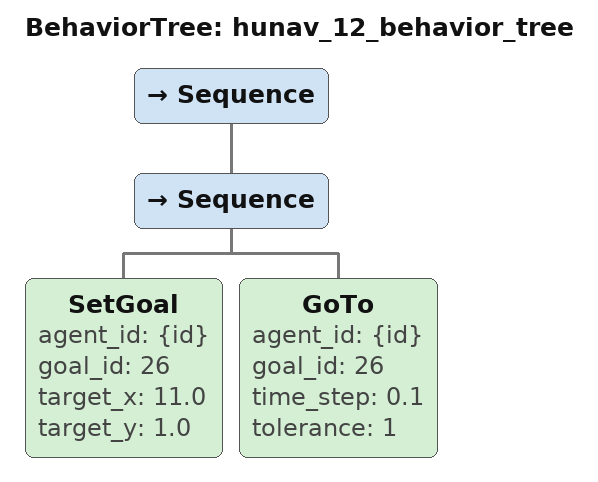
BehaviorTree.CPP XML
<?xml version='1.0' encoding='UTF-8'?>
<root main_tree_to_execute="hunav_12_behavior_tree" BTCPP_format="4">
    <include ros_pkg="arena_simulation_setup" path="configs/hunav/behavior_trees/BTRegularNav.xml" />
    <BehaviorTree ID="hunav_12_behavior_tree">
        <Sequence>
            <Sequence>
                <SetGoal agent_id="{id}" goal_id="26" target_x="11.0" target_y="1.0" />
                <GoTo agent_id="{id}" goal_id="26" time_step="0.1" tolerance="1" />
            </Sequence>
        </Sequence>
    </BehaviorTree>
</root>
